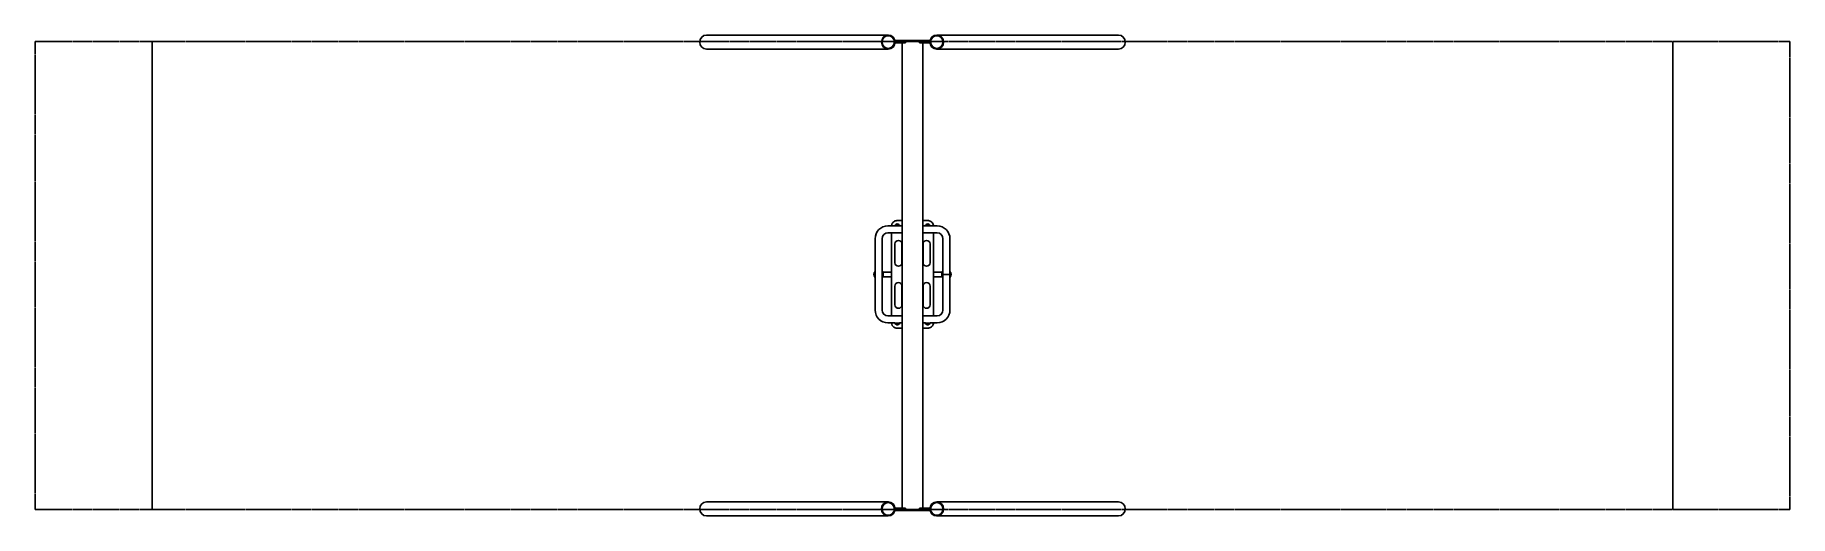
# Model space of a CAD drawing. Header units: millimetres. Extents: x 15893 to 23393, y 0 to 2055.
import ezdxf

# ---------------------------------------------------------------- set-up
doc = ezdxf.new("R2010")
doc.units = ezdxf.units.MM
doc.linetypes.add('AM_ISO08W050', pattern=[18, 12, -1.5, 3, -1.5])
doc.layers.add('AM_4', color=3, linetype='Continuous', lineweight=25)
doc.layers.add('AM_7', color=4, linetype='AM_ISO08W050', lineweight=25)

msp = doc.modelspace()

# ---------------------------------------------------------------- linework, layer by layer
at = {"layer": 'AM_4'}
for p, q in [((16393.3, 27.6), (16393.3, 2027.6)), ((18763.2, 2055.2), (19539.7, 2055.2)), ((19718.6, 2032.6), (19567.9, 2032.6)), ((19568.7, 2027.6), (19717.8, 2027.6)), ((19613.5, 2022.6), (19613.5, 2027.6)), ((19673, 2027.6), (19673, 2022.6)), ((20523.3, 2055.2), (19746.8, 2055.2)), ((22893.3, 27.6), (22893.3, 2027.6)), ((18763.2, 1994.9), (19539.7, 1994.9)), ((19598.7, 2022.6), (19568.7, 2022.6)), ((19613.5, 2022.6), (19598.7, 2022.6)), ((19598.8, 32.7), (19598.8, 2022.6)), ((19687.8, 2022.6), (19673, 2022.6)), ((19687.7, 32.7), (19687.7, 2022.6)), ((19717.8, 2022.6), (19687.8, 2022.6)), ((20523.3, 1994.9), (19746.8, 1994.9)), ((19538.3, 1239.9), (19568.4, 1239.9)), ((19538.3, 1209.9), (19598.8, 1209.9)), ((19553.3, 1209.9), (19553.3, 854.9)), ((19586.4, 1240.4), (19570.1, 1240.4)), ((19578.3, 1262.4), (19598.8, 1262.4)), ((19588.1, 1239.9), (19598.8, 1239.9)), ((19687.7, 1262.4), (19708.3, 1262.4)), ((19687.7, 1239.9), (19698.4, 1239.9)), ((19687.7, 1209.9), (19748.3, 1209.9)), ((19716.4, 1240.4), (19700.1, 1240.4)), ((19718.1, 1239.9), (19748.3, 1239.9)), ((19733.3, 854.9), (19733.3, 1209.9)), ((19483.3, 879.9), (19483.3, 1184.9)), ((19513.3, 879.9), (19513.3, 1184.9)), ((19568.3, 1082.4), (19568.3, 1162.4)), ((19598.3, 1162.4), (19598.3, 1082.4)), ((19688.3, 1082.4), (19688.3, 1162.4)), ((19718.3, 1162.4), (19718.3, 1082.4)), ((19773.3, 1184.9), (19773.3, 1032.4)), ((19803.3, 1184.9), (19803.3, 1032.4)), ((19528.5, 1042.3), (19515.9, 1042.3)), ((19515.9, 1022.3), (19528.5, 1022.3)), ((19553.3, 1042.3), (19528.5, 1042.3)), ((19553.3, 1022.3), (19528.5, 1022.3)), ((19568.3, 982.4), (19568.3, 902.4)), ((19598.3, 902.4), (19598.3, 982.4)), ((19688.3, 982.4), (19688.3, 902.4)), ((19718.3, 902.4), (19718.3, 982.4)), ((19758, 1042.3), (19733.3, 1042.3)), ((19758, 1022.3), (19733.3, 1022.3)), ((19770.6, 1042.3), (19758, 1042.3)), ((19758, 1022.3), (19770.7, 1022.3)), ((19773.3, 1032.4), (19803.3, 1032.4)), ((19803.3, 1032.3), (19773.3, 1032.3)), ((19773.3, 1032.3), (19773.3, 879.9)), ((19803.3, 1032.3), (19803.3, 879.9)), ((19598.8, 854.9), (19538.3, 854.9)), ((19748.3, 854.9), (19687.7, 854.9)), ((19568.4, 824.9), (19538.3, 824.9)), ((19570.1, 824.4), (19586.4, 824.4)), ((19598.8, 802.4), (19578.3, 802.4)), ((19598.8, 824.9), (19588.1, 824.9)), ((19698.4, 824.9), (19687.7, 824.9)), ((19708.3, 802.4), (19687.7, 802.4)), ((19700.1, 824.4), (19716.4, 824.4)), ((19748.3, 824.9), (19718.1, 824.9)), ((18763.2, 60.3), (19539.7, 60.3)), ((18763.2, 0), (19539.7, 0)), ((19567.9, 22.6), (19718.6, 22.6)), ((19568.7, 32.7), (19598.7, 32.7)), ((19717.8, 27.7), (19568.7, 27.7)), ((19598.7, 32.7), (19613.5, 32.7)), ((19613.5, 27.7), (19613.5, 32.7)), ((19673, 32.7), (19687.8, 32.7)), ((19673, 32.7), (19673, 27.7)), ((19687.8, 32.7), (19717.8, 32.7)), ((20523.3, 60.3), (19746.8, 60.3)), ((20523.3, 0), (19746.8, 0))]:
    msp.add_line(p, q, dxfattribs=at)
for centre, radius, start, end in [((19538.3, 1184.9), 55, 90, 180), ((19538.3, 1184.9), 25, 90, 180), ((19578.3, 1237.4), 10.6, 13.5764, 166.4236), ((19570.1, 1237.4), 3, 90, 123.55731), ((19578.3, 1237.4), 7.65, 23.08877, 156.91123), ((19586.4, 1237.4), 3, 56.44269, 90), ((19708.3, 1237.4), 10.6, 13.5764, 166.4236), ((19700.1, 1237.4), 3, 90, 123.55731), ((19708.3, 1237.4), 7.65, 23.08877, 156.91123), ((19716.4, 1237.4), 3, 56.44269, 90), ((19748.3, 1184.9), 55, 0, 90), ((19748.3, 1184.9), 25, 0, 90), ((19583.3, 1162.4), 15, 0, 180), ((19703.3, 1162.4), 15, 0, 180), ((19583.3, 1082.4), 15, 180, 0), ((19703.3, 1082.4), 15, 180, 0), ((19498.5, 1032.3), 20, 139.8394, 220.1606), ((19498.5, 1032.3), 20, 317.3715, 42.6285), ((19583.3, 982.4), 15, 0, 180), ((19703.3, 982.4), 15, 0, 180), ((19788, 1032.4), 20, 137.39178, 222.60822), ((19788, 1032.3), 10, 179.42703, 180), ((19788, 1032.4), 6, 180, 180.95497), ((19788, 1032.4), 6, 359.04503, 0), ((19788, 1032.3), 10, 0, 0.57297), ((19788, 1032.4), 20, 319.81811, 40.18189), ((19583.3, 902.4), 15, 180, 0), ((19703.3, 902.4), 15, 180, 0), ((19538.3, 879.9), 55, 180, 270), ((19538.3, 879.9), 25, 180, 270), ((19748.3, 879.9), 55, 270, 0), ((19748.3, 879.9), 25, 270, 0), ((19578.3, 827.4), 10.6, 193.5764, 346.4236), ((19570.1, 827.4), 3, 236.44269, 270), ((19578.3, 827.4), 7.65, 203.08877, 336.91123), ((19586.4, 827.4), 3, 270, 303.55731), ((19708.3, 827.4), 10.6, 193.5764, 346.4236), ((19700.1, 827.4), 3, 236.44269, 270), ((19708.3, 827.4), 7.65, 203.08877, 336.91123), ((19716.4, 827.4), 3, 270, 303.55731)]:
    msp.add_arc(centre, radius, start, end, dxfattribs=at)
for centre, major_axis in [((18763.2, 2025.1), (0, -30.1)), ((20523.3, 2025.1), (0, 30.2)), ((18763.2, 30.1), (0, -30.2)), ((20523.3, 30.1), (0, 30.2))]:
    msp.add_ellipse(centre, major_axis=major_axis, ratio=0.965926, start_param=3.141593, end_param=6.283185, dxfattribs=at)
for centre, major_axis in [((19539.7, 2025.1), (0, -30.1)), ((19539.7, 2025.1), (0, -27.1)), ((19746.8, 2025.1), (0, 30.2)), ((19746.8, 2025.1), (0, 27.2)), ((19539.7, 30.1), (0, -30.2)), ((19539.7, 30.1), (0, -27.1)), ((19746.8, 30.1), (0, 30.2)), ((19746.8, 30.1), (0, 27.2))]:
    msp.add_ellipse(centre, major_axis=major_axis, ratio=0.965926, dxfattribs=at)
for points, knots in [([(19578.3, 1262.4), (19576.6, 1262.4), (19575, 1262.2), (19570.8, 1261.4), (19568.3, 1260.5), (19562.4, 1257.1), (19559.3, 1254.2), (19555, 1247.4), (19553.8, 1243.6), (19553.4, 1239.9)], [-3.127979, -3.127979, -3.127979, -3.127979, -2.736982, -2.736982, -2.111386, -2.111386, -1.110433, -1.110433, -0.199513, -0.199513, -0.199513, -0.199513]), ([(19733.1, 1239.9), (19733, 1240.7), (19732.9, 1241.5), (19732.3, 1244.8), (19731.3, 1247.3), (19728, 1253.3), (19725, 1256.4), (19717.5, 1261.1), (19712.9, 1262.4), (19708.3, 1262.4)], [-2.932668, -2.932668, -2.932668, -2.932668, -2.740681, -2.740681, -2.11424, -2.11424, -1.111933, -1.111933, 0, 0, 0, 0]), ([(19553.4, 824.9), (19553.8, 821.1), (19555, 817.4), (19559.3, 810.6), (19562.4, 807.6), (19568.3, 804.3), (19570.8, 803.4), (19575, 802.5), (19576.6, 802.4), (19578.3, 802.4)], [-2.928466, -2.928466, -2.928466, -2.928466, -2.017547, -2.017547, -1.016593, -1.016593, -0.390997, -0.390997, 0, 0, 0, 0]), ([(19708.3, 802.4), (19712.9, 802.4), (19717.5, 803.7), (19725, 808.3), (19728, 811.5), (19731.3, 817.4), (19732.3, 819.9), (19732.9, 823.3), (19733, 824.1), (19733.1, 824.9)], [-3.132207, -3.132207, -3.132207, -3.132207, -2.020273, -2.020273, -1.017967, -1.017967, -0.391526, -0.391526, -0.199539, -0.199539, -0.199539, -0.199539])]:
    msp.add_open_spline(points, degree=3, knots=knots, dxfattribs=at)
msp.add_open_spline([(19780, 1032.4), (19780, 1032.3), (19780, 1032.3), (19780, 1032.3)], degree=3, dxfattribs=at)
at = {"layer": 'AM_7'}
msp.add_lwpolyline([(15893.3, 2027.6), (23393.3, 2027.6), (23393.3, 27.6), (15893.3, 27.6)], close=True, dxfattribs=at)

doc.saveas('drawing.dxf')
